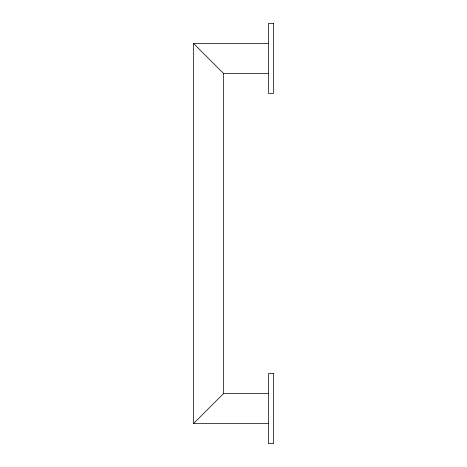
<?xml version="1.0" encoding="UTF-8"?>
<svg xmlns="http://www.w3.org/2000/svg" width="467" height="467" viewBox="0 0 467 467"><rect width="100%" height="100%" fill="white"/><g stroke="black" fill="none" stroke-linecap="round" stroke-linejoin="round"><path stroke-width="0.7" d="M268.525 423.633L193.472 423.633L223.495 393.617L223.495 73.383L193.472 43.367L268.525 43.367M223.495 73.383L268.525 73.383M223.495 393.617L268.525 393.617M193.472 43.367L193.472 423.633M273.528 23.35L268.525 23.35L268.525 93.4L273.528 93.4L273.528 23.35M273.528 373.6L268.525 373.6L268.525 443.65L273.528 443.65L273.528 373.6"/></g></svg>
